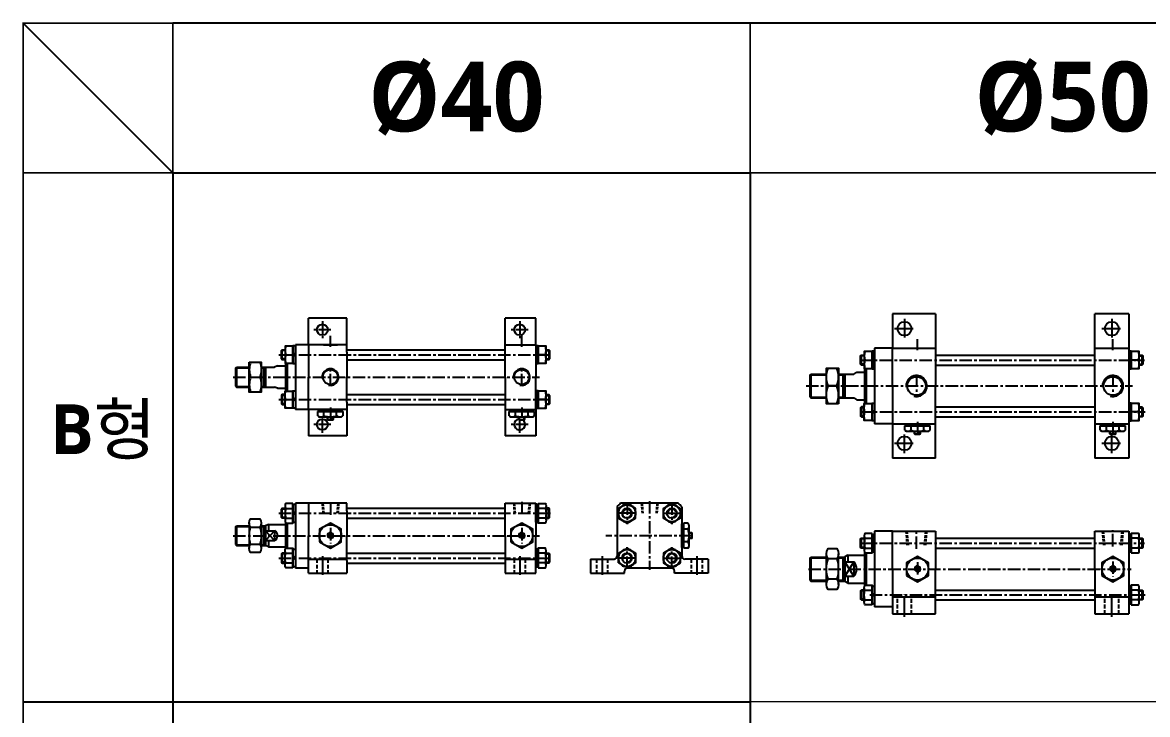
# Model space of a CAD drawing. Extents: x -819 to 7103, y -1 to 3511.
# Drawn here: x -1 to 1128, y 2817 to 3511 of the extents above; entities that cross this region are included whole.
import ezdxf

# ---------------------------------------------------------------- set-up
doc = ezdxf.new("R2010")
doc.units = 0
doc.header["$LTSCALE"] = 10
doc.header["$MEASUREMENT"] = 0
for name, pattern in [('CENTER', [2, 1.25, -0.25, 0.25, -0.25]), ('CENTERX2', [4, 2.5, -0.5, 0.5, -0.5]), ('HIDDEN', [0.375, 0.25, -0.125]), ('HIDDENX2', [0.75, 0.5, -0.25])]:
    doc.linetypes.add(name, pattern=pattern)
doc.layers.get('0').update_dxf_attribs({"linetype": 'CONTINUOUS'})
for name, color, linetype in [('CEN', 1, 'CENTERX2'), ('DIM', 2, 'CONTINUOUS'), ('HID', 2, 'HIDDENX2'), ('ML', 7, 'CONTINUOUS')]:
    doc.layers.add(name, color=color, linetype=linetype)
doc.styles.add('문자', font='romans.shx')

msp = doc.modelspace()

# ---------------------------------------------------------------- linework, layer by layer
at = {"color": 7, "linetype": 'Continuous'}
for p, q in [((295.4, 3116.4), (295.4, 3120.8)), ((295.4, 3120.8), (308.1, 3120.8)), ((296.1, 3122.8), (320.1, 3122.8)), ((296.1, 3120.8), (296.1, 3122.8)), ((298.6, 3115.4), (317.6, 3115.4)), ((301.7, 3116.4), (301.7, 3120.8)), ((305.1, 3112.9), (305.1, 3115.4)), ((308.1, 3120.8), (320.8, 3120.8)), ((311.1, 3112.9), (311.1, 3115.4)), ((314.4, 3116.4), (314.4, 3120.8)), ((320.1, 3120.8), (320.1, 3122.8)), ((320.8, 3116.4), (320.8, 3120.8)), ((487.4, 3116.4), (487.4, 3120.8)), ((487.4, 3120.8), (500.1, 3120.8)), ((488.1, 3122.8), (512.1, 3122.8)), ((488.1, 3120.8), (488.1, 3122.8)), ((490.6, 3115.4), (509.6, 3115.4)), ((493.7, 3116.4), (493.7, 3120.8)), ((497.1, 3112.9), (497.1, 3115.4)), ((500.1, 3120.8), (512.8, 3120.8)), ((503.1, 3112.9), (503.1, 3115.4)), ((506.4, 3116.4), (506.4, 3120.8)), ((512.1, 3120.8), (512.1, 3122.8)), ((512.8, 3116.4), (512.8, 3120.8)), ((884.4, 3102), (884.4, 3106.4)), ((884.4, 3106.4), (897.1, 3106.4)), ((885.1, 3108.4), (909.1, 3108.4)), ((885.1, 3106.4), (885.1, 3108.4)), ((890.8, 3102), (890.8, 3106.4)), ((897.1, 3106.4), (909.8, 3106.4)), ((903.5, 3102), (903.5, 3106.4)), ((909.1, 3106.4), (909.1, 3108.4)), ((909.8, 3102), (909.8, 3106.4)), ((1080.4, 3102), (1080.4, 3106.4)), ((1080.4, 3106.4), (1093.1, 3106.4)), ((1081.1, 3108.4), (1105.1, 3108.4)), ((1081.1, 3106.4), (1081.1, 3108.4)), ((1086.8, 3102), (1086.8, 3106.4)), ((1093.1, 3106.4), (1105.8, 3106.4)), ((1099.5, 3102), (1099.5, 3106.4)), ((1105.1, 3106.4), (1105.1, 3108.4)), ((1105.8, 3102), (1105.8, 3106.4)), ((887.6, 3101), (906.7, 3101)), ((894.1, 3098.5), (894.1, 3101)), ((900.1, 3098.5), (900.1, 3101)), ((1083.6, 3101), (1102.7, 3101)), ((1090.1, 3098.5), (1090.1, 3101)), ((1096.1, 3098.5), (1096.1, 3101)), ((660.7, 2984.3), (660.7, 3008.3)), ((662.7, 3008.3), (660.7, 3008.3)), ((667.2, 3009), (662.7, 3009)), ((662.7, 2996.3), (662.7, 3009)), ((667.2, 3002.7), (662.7, 3002.7)), ((668.1, 2986.8), (668.1, 3005.8)), ((662.7, 2983.6), (662.7, 2996.3)), ((670.6, 2999.3), (668.1, 2999.3)), ((670.6, 2993.3), (668.1, 2993.3)), ((662.7, 2984.3), (660.7, 2984.3)), ((667.2, 2990), (662.7, 2990)), ((667.2, 2983.6), (662.7, 2983.6))]:
    msp.add_line(p, q, dxfattribs=at)
for p, q in [((305.1, 3112.9), (305.6, 3112.4)), ((305.1, 3112.9), (311.1, 3112.9)), ((305.6, 3112.4), (310.6, 3112.4)), ((311.1, 3112.9), (310.6, 3112.4)), ((497.1, 3112.9), (497.6, 3112.4)), ((497.1, 3112.9), (503.1, 3112.9)), ((497.6, 3112.4), (502.6, 3112.4)), ((503.1, 3112.9), (502.6, 3112.4)), ((894.1, 3098.5), (894.6, 3098)), ((894.1, 3098.5), (900.1, 3098.5)), ((894.6, 3098), (899.6, 3098)), ((900.1, 3098.5), (899.6, 3098)), ((1090.1, 3098.5), (1090.6, 3098)), ((1090.1, 3098.5), (1096.1, 3098.5)), ((1090.6, 3098), (1095.6, 3098)), ((1096.1, 3098.5), (1095.6, 3098)), ((670.6, 2993.3), (670.6, 2999.3)), ((670.6, 2999.3), (671.1, 2998.8)), ((670.6, 2993.3), (671.1, 2993.8)), ((671.1, 2993.8), (671.1, 2998.8))]:
    msp.add_line(p, q)
for points in [[(297.1, 2990), (308.1, 2983.6), (319.1, 2990), (319.1, 3002.7), (308.1, 3009), (297.1, 3002.7)], [(489.1, 2990), (500.1, 2983.6), (511.1, 2990), (511.1, 3002.7), (500.1, 3009), (489.1, 3002.7)], [(307.2, 2997.8), (306.4, 2996.3), (307.2, 2994.8), (309, 2994.8), (309.8, 2996.3), (309, 2997.8)], [(499.2, 2997.8), (498.4, 2996.3), (499.2, 2994.8), (501, 2994.8), (501.8, 2996.3), (501, 2997.8)], [(886.1, 2956.5), (897.1, 2950.1), (908.1, 2956.5), (908.1, 2969.2), (897.1, 2975.5), (886.1, 2969.2)], [(1082.1, 2956.5), (1093.1, 2950.1), (1104.1, 2956.5), (1104.1, 2969.2), (1093.1, 2975.5), (1082.1, 2969.2)], [(896.3, 2964.3), (895.4, 2962.8), (896.3, 2961.3), (898, 2961.3), (898.9, 2962.8), (898, 2964.3)], [(1092.3, 2964.3), (1091.4, 2962.8), (1092.3, 2961.3), (1094, 2961.3), (1094.9, 2962.8), (1094, 2964.3)]]:
    msp.add_lwpolyline(points, close=True, dxfattribs=at)
for centre, radius in [((308.1, 2996.3), 11), ((500.1, 2996.3), 11), ((308.1, 2996.3), 2.5), ((500.1, 2996.3), 2.5), ((897.1, 2962.8), 11), ((1093.1, 2962.8), 11), ((897.1, 2962.8), 2.5), ((1093.1, 2962.8), 2.5)]:
    msp.add_circle(centre, radius, dxfattribs=at)
for centre, radius, start, end in [((298.6, 3121), 5.62, 235.6158, 270), ((298.6, 3121), 5.62, 235.6158, 304.3842), ((308.1, 3136.4), 21, 252.412, 270), ((308.1, 3136.4), 21, 270, 287.588), ((317.6, 3121), 5.62, 235.6158, 304.3842), ((490.6, 3121), 5.62, 235.6158, 270), ((490.6, 3121), 5.62, 235.6158, 304.3842), ((500.1, 3136.4), 21, 252.412, 270), ((500.1, 3136.4), 21, 270, 287.588), ((509.6, 3121), 5.62, 235.6158, 304.3842), ((887.6, 3106.6), 5.62, 235.6158, 270), ((887.6, 3106.6), 5.62, 235.6158, 304.3842), ((897.1, 3122), 21, 252.412, 270), ((897.1, 3122), 21, 270, 287.588), ((906.7, 3106.6), 5.62, 235.6158, 304.3842), ((1083.6, 3106.6), 5.62, 235.6158, 270), ((1083.6, 3106.6), 5.62, 235.6158, 304.3842), ((1093.1, 3122), 21, 252.412, 270), ((1093.1, 3122), 21, 270, 287.588), ((1102.7, 3106.6), 5.62, 235.6158, 304.3842), ((662.5, 3005.8), 5.62, 325.6158, 34.3842), ((647.1, 2996.3), 21, 0, 17.588), ((647.1, 2996.3), 21, 342.412, 0), ((662.5, 2986.8), 5.62, 325.6158, 34.3842), ((662.5, 2986.8), 5.62, 325.6158, 0)]:
    msp.add_arc(centre, radius, start, end, dxfattribs=at)
at = {"layer": 'CEN', "linetype": 'CENTER'}
for p, q in [((300.1, 3211.3), (300.1, 3194.3)), ((498.1, 3211.3), (498.1, 3194.3)), ((308.6, 3202.8), (291.6, 3202.8)), ((506.6, 3202.8), (489.6, 3202.8)), ((300.1, 3099.3), (300.1, 3116.3)), ((498.1, 3099.3), (498.1, 3116.3)), ((308.6, 3107.8), (291.6, 3107.8)), ((506.6, 3107.8), (489.6, 3107.8))]:
    msp.add_line(p, q, dxfattribs=at)
at = {"layer": 'CEN', "color": 1, "linetype": 'CENTER', "ltscale": 1.5}
for p, q in [((884.1, 3213.9), (884.1, 3193.9)), ((1092.1, 3213.9), (1092.1, 3193.9)), ((874.1, 3203.9), (894.1, 3203.9)), ((1082.1, 3203.9), (1102.1, 3203.9)), ((884.1, 3078.9), (884.1, 3098.9)), ((1092.1, 3078.9), (1092.1, 3098.9)), ((874.1, 3088.9), (894.1, 3088.9)), ((1082.1, 3088.9), (1102.1, 3088.9)), ((300.1, 2975.8), (300.1, 2955.8)), ((498.1, 2975.8), (498.1, 2955.8)), ((580.7, 2975.8), (580.7, 2955.8)), ((675.7, 2975.8), (675.7, 2955.8)), ((884.1, 2914.8), (884.1, 2937.8)), ((1092.1, 2914.8), (1092.1, 2937.8))]:
    msp.add_line(p, q, dxfattribs=at)
at = {"layer": 'DIM'}
for p, q in [((305.6, 3112.4), (305.6, 3115.4)), ((310.6, 3112.4), (310.6, 3115.4)), ((497.6, 3112.4), (497.6, 3115.4)), ((502.6, 3112.4), (502.6, 3115.4)), ((894.6, 3098), (894.6, 3101)), ((899.6, 3098), (899.6, 3101)), ((1090.6, 3098), (1090.6, 3101)), ((1095.6, 3098), (1095.6, 3101)), ((671.1, 2998.8), (668.1, 2998.8)), ((671.1, 2993.8), (668.1, 2993.8))]:
    msp.add_line(p, q, dxfattribs=at)
for centre in [(308.1, 2996.3), (500.1, 2996.3), (897.1, 2962.8), (1093.1, 2962.8)]:
    msp.add_arc(centre, 3, 270, 180, dxfattribs=at)
at = {"layer": 'HID', "color": 6, "linetype": 'HIDDEN', "ltscale": 1.5}
for p, q in [((294.6, 2972.8), (294.6, 2958.8)), ((305.6, 2972.8), (305.6, 2958.8)), ((492.6, 2972.8), (492.6, 2958.8)), ((503.6, 2972.8), (503.6, 2958.8)), ((575.2, 2972.8), (575.2, 2958.8)), ((586.2, 2972.8), (586.2, 2958.8)), ((670.2, 2972.8), (670.2, 2958.8)), ((670.2, 2972.8), (670.2, 2958.8)), ((681.2, 2972.8), (681.2, 2958.8)), ((877.1, 2917.8), (877.1, 2934.8)), ((891.1, 2917.8), (891.1, 2934.8)), ((1085.1, 2917.8), (1085.1, 2934.8)), ((1099.1, 2917.8), (1099.1, 2934.8))]:
    msp.add_line(p, q, dxfattribs=at)
at = {"layer": 'ML'}
for p, q in [((4354.6, 3510.2), (150, 3510.2)), ((150, 3360.2), (150, 2299.5)), ((150, 3360.2), (729.3, 3360.2)), ((729.3, 3360.2), (729.3, 2299.5)), ((915.1, 3218.9), (872.1, 3218.9)), ((872.1, 3218.9), (872.1, 3184.4)), ((915.1, 3218.9), (915.1, 3146.4)), ((1075.1, 3146.4), (1075.1, 3218.9)), ((1109.1, 3218.9), (1075.1, 3218.9)), ((1109.1, 3218.9), (1109.1, 3184.4)), ((324.6, 3214.3), (286.1, 3214.3)), ((286.1, 3187.8), (286.1, 3214.3)), ((324.6, 3187.8), (324.6, 3214.3)), ((514.1, 3214.3), (483.6, 3214.3)), ((483.6, 3187.8), (483.6, 3214.3)), ((514.1, 3187.8), (514.1, 3214.3)), ((259.9, 3172.8), (259.9, 3182.8)), ((273.1, 3187.8), (273.1, 3122.8)), ((286.1, 3187.8), (273.1, 3187.8)), ((324.6, 3187.8), (286.1, 3187.8)), ((286.1, 3187.8), (286.1, 3155.3)), ((301.1, 3187.8), (315.1, 3187.8)), ((324.6, 3180.3), (324.6, 3187.8)), ((483.6, 3155.3), (483.6, 3187.8)), ((483.6, 3187.8), (514.1, 3187.8)), ((514.1, 3187.8), (514.1, 3155.3)), ((527.3, 3182.8), (527.3, 3172.8)), ((854.1, 3184.4), (854.1, 3108.4)), ((872.1, 3184.4), (854.1, 3184.4)), ((872.1, 3146.4), (872.1, 3184.4)), ((872.1, 3184.4), (915.1, 3184.4)), ((915.1, 3184.4), (915.1, 3146.4)), ((1075.1, 3146.4), (1075.1, 3184.4)), ((1075.1, 3184.4), (1109.1, 3184.4)), ((1109.1, 3184.4), (1109.1, 3108.4)), ((263.4, 3177.8), (270.6, 3177.8)), ((270.6, 3179.7), (273.1, 3177.2)), ((270.6, 3178.3), (273.1, 3175.8)), ((324.6, 3180.3), (324.6, 3155.3)), ((516.6, 3177.2), (514.1, 3179.7)), ((516.6, 3175.8), (514.1, 3178.3)), ((523.8, 3177.8), (516.6, 3177.8)), ((841, 3167.4), (841, 3177.4)), ((844.4, 3172.4), (851.6, 3172.4)), ((851.6, 3174.3), (854.1, 3171.8)), ((851.6, 3172.9), (854.1, 3170.4)), ((1111.6, 3171.8), (1109.1, 3174.3)), ((1111.6, 3170.4), (1109.1, 3172.9)), ((1118.9, 3172.4), (1111.6, 3172.4)), ((1122.3, 3177.4), (1122.3, 3167.4)), ((214.1, 3165.3), (214.1, 3145.3)), ((241.1, 3165.3), (241.1, 3145.3)), ((243.1, 3165.3), (243.1, 3145.3)), ((255.1, 3166.5), (252.1, 3165.3)), ((263.1, 3169.3), (263.1, 3141.3)), ((264.6, 3169.3), (264.6, 3141.3)), ((833.1, 3158.4), (836.1, 3160.4)), ((844.1, 3163.9), (844.1, 3128.9)), ((845.6, 3163.9), (845.6, 3128.9)), ((226.7, 3155.3), (237.4, 3155.3)), ((286.1, 3122.8), (286.1, 3155.3)), ((324.6, 3130.3), (324.6, 3155.3)), ((483.6, 3155.3), (483.6, 3122.8)), ((514.1, 3122.8), (514.1, 3155.3)), ((789.1, 3157.4), (790.1, 3158.4)), ((789.1, 3157.4), (789.1, 3135.4)), ((790.1, 3158.4), (790.1, 3134.4)), ((822.1, 3158.4), (822.1, 3134.4)), ((824.1, 3158.4), (824.1, 3134.4)), ((824.1, 3158.4), (833.1, 3158.4)), ((255.1, 3144.1), (252.1, 3145.3)), ((259.9, 3137.8), (259.9, 3127.8)), ((527.3, 3137.8), (527.3, 3127.8)), ((816.2, 3146.4), (807.4, 3146.4)), ((872.1, 3146.4), (872.1, 3108.4)), ((915.1, 3108.4), (915.1, 3146.4)), ((915.1, 3073.9), (915.1, 3146.4)), ((1075.1, 3146.4), (1075.1, 3108.4)), ((1075.1, 3146.4), (1075.1, 3073.9)), ((263.4, 3132.8), (270.6, 3132.8)), ((270.6, 3132.2), (273.1, 3134.7)), ((270.6, 3130.8), (273.1, 3133.3)), ((324.6, 3130.3), (324.6, 3122.8)), ((516.6, 3132.2), (514.1, 3134.7)), ((516.6, 3130.8), (514.1, 3133.3)), ((523.8, 3132.8), (516.6, 3132.8)), ((789.1, 3135.4), (790.1, 3134.4)), ((833.1, 3134.4), (836.1, 3132.4)), ((286.1, 3122.8), (273.1, 3122.8)), ((324.6, 3122.8), (286.1, 3122.8)), ((286.1, 3122.8), (286.1, 3096.3)), ((324.6, 3122.8), (324.6, 3096.3)), ((483.6, 3122.8), (514.1, 3122.8)), ((483.6, 3122.8), (483.6, 3096.3)), ((514.1, 3122.8), (514.1, 3096.3)), ((841, 3125.4), (841, 3115.4)), ((844.4, 3120.4), (851.6, 3120.4)), ((851.6, 3119.8), (854.1, 3122.3)), ((851.6, 3118.4), (854.1, 3120.9)), ((1111.6, 3119.8), (1109.1, 3122.3)), ((1111.6, 3118.4), (1109.1, 3120.9)), ((1118.9, 3120.4), (1111.6, 3120.4)), ((1122.3, 3125.4), (1122.3, 3115.4)), ((872.1, 3108.4), (854.1, 3108.4)), ((872.1, 3108.4), (915.1, 3108.4)), ((872.1, 3108.4), (872.1, 3073.9)), ((1075.1, 3108.4), (1109.1, 3108.4)), ((1109.1, 3108.4), (1109.1, 3073.9)), ((324.6, 3096.3), (286.1, 3096.3)), ((514.1, 3096.3), (483.6, 3096.3)), ((915.1, 3073.9), (872.1, 3073.9)), ((1109.1, 3073.9), (1075.1, 3073.9)), ((262.6, 3026.2), (262.6, 3011.4)), ((286.1, 3028.8), (273.1, 3028.8)), ((273.1, 3028.8), (273.1, 2963.8)), ((286.1, 3028.8), (286.1, 2996.3)), ((324.6, 3028.8), (286.1, 3028.8)), ((324.6, 3021.3), (324.6, 3028.8)), ((483.6, 3028.8), (514.1, 3028.8)), ((483.6, 2996.3), (483.6, 3028.8)), ((514.1, 3028.8), (514.1, 2996.3)), ((524.6, 3026.2), (524.6, 3011.4)), ((595.7, 3025.2), (595.7, 2975.8)), ((657.1, 3028.8), (599.3, 3028.8)), ((660.7, 3025.2), (660.7, 2975.8)), ((259.9, 3013.8), (259.9, 3023.8)), ((263.4, 3023.7), (270.6, 3023.7)), ((263.4, 3013.9), (270.6, 3013.9)), ((270.6, 3020.8), (273.1, 3018.3)), ((270.6, 3019.3), (273.1, 3016.8)), ((324.6, 3021.3), (324.6, 2996.3)), ((516.6, 3020.8), (514.1, 3018.3)), ((516.6, 3019.3), (514.1, 3016.8)), ((523.8, 3023.7), (516.6, 3023.7)), ((523.8, 3013.9), (516.6, 3013.9)), ((527.3, 3013.8), (527.3, 3023.8)), ((214.1, 3006.3), (214.1, 2986.3)), ((226.8, 3009.1), (226.8, 2983.6)), ((228.1, 3004.8), (237.5, 3004.8)), ((238.8, 3009.1), (238.8, 2983.6)), ((241.1, 3006.3), (241.1, 2986.3)), ((246.1, 3007.5), (243.1, 3006.3)), ((243.1, 3006.3), (243.1, 2986.3)), ((246.1, 3007.5), (246.1, 3001.3)), ((263.1, 3009.4), (263.1, 2983.2)), ((264.6, 3009), (264.6, 2983.6)), ((243.1, 3001.3), (252.4, 3001.3)), ((243.1, 2991.3), (252.1, 2991.3)), ((246.1, 2991.3), (246.1, 2985.1)), ((252.1, 3001.3), (252.1, 2991.3)), ((286.1, 2958.8), (286.1, 2996.3)), ((324.6, 2971.3), (324.6, 2996.3)), ((483.6, 2996.3), (483.6, 2958.8)), ((514.1, 2958.8), (514.1, 2996.3)), ((841, 2983.8), (841, 2993.8)), ((843.6, 2996.2), (843.6, 2981.4)), ((844.4, 2993.7), (851.6, 2993.7)), ((872.1, 3000.8), (854.1, 3000.8)), ((854.1, 3000.8), (854.1, 2924.8)), ((872.1, 3000.8), (915.1, 3000.8)), ((872.1, 2962.8), (872.1, 3000.8)), ((915.1, 3000.8), (915.1, 2962.8)), ((1075.1, 2962.8), (1075.1, 3000.8)), ((1075.1, 3000.8), (1109.1, 3000.8)), ((1109.1, 3000.8), (1109.1, 2917.8)), ((1118.9, 2993.7), (1111.6, 2993.7)), ((1119.6, 2981.4), (1119.6, 2996.2)), ((1122.3, 2993.8), (1122.3, 2983.8)), ((228.1, 2987.8), (237.5, 2987.8)), ((246.1, 2985.1), (243.1, 2986.3)), ((262.6, 2966.4), (262.6, 2981.2)), ((524.6, 2966.4), (524.6, 2981.2)), ((844.4, 2983.9), (851.6, 2983.9)), ((851.6, 2990.8), (854.1, 2988.3)), ((851.6, 2989.4), (854.1, 2986.9)), ((1111.6, 2988.3), (1109.1, 2990.8)), ((1111.6, 2986.9), (1109.1, 2989.4)), ((1118.9, 2983.9), (1111.6, 2983.9)), ((259.9, 2978.8), (259.9, 2968.8)), ((263.4, 2978.7), (270.6, 2978.7)), ((263.4, 2968.9), (270.6, 2968.9)), ((270.6, 2973.3), (273.1, 2975.8)), ((270.6, 2971.8), (273.1, 2974.3)), ((286.1, 2972.8), (324.6, 2972.8)), ((324.6, 2971.3), (324.6, 2963.8)), ((324.6, 2971.3), (324.6, 2958.8)), ((483.6, 2972.8), (514.1, 2972.8)), ((516.6, 2973.3), (514.1, 2975.8)), ((516.6, 2971.8), (514.1, 2974.3)), ((523.8, 2978.7), (516.6, 2978.7)), ((523.8, 2968.9), (516.6, 2968.9)), ((527.3, 2978.8), (527.3, 2968.8)), ((569.2, 2972.8), (592.7, 2972.8)), ((569.2, 2972.8), (569.2, 2958.8)), ((687.2, 2972.8), (663.7, 2972.8)), ((687.2, 2972.8), (687.2, 2958.8)), ((789.1, 2973.8), (790.1, 2974.8)), ((789.1, 2973.8), (789.1, 2951.8)), ((790.1, 2974.8), (790.1, 2950.8)), ((805.8, 2947.4), (805.8, 2978.2)), ((816.2, 2973.1), (807.4, 2973.1)), ((817.8, 2947.4), (817.8, 2978.2)), ((822.1, 2974.8), (822.1, 2950.8)), ((827.1, 2976.8), (824.1, 2975.1)), ((824.1, 2975.1), (824.1, 2950.5)), ((824.1, 2970), (833.1, 2970)), ((827.1, 2976.8), (827.1, 2970)), ((833.1, 2970), (833.1, 2955.6)), ((844.1, 2979.4), (844.1, 2946.2)), ((845.6, 2979), (845.6, 2946.6)), ((286.1, 2963.8), (273.1, 2963.8)), ((286.1, 2958.8), (324.6, 2958.8)), ((483.6, 2958.8), (514.1, 2958.8)), ((569.2, 2958.8), (603.2, 2958.8)), ((603.2, 2958.8), (603.2, 2960.8)), ((650.2, 2963.8), (606.2, 2963.8)), ((653.2, 2958.8), (653.2, 2960.8)), ((687.2, 2958.8), (653.2, 2958.8)), ((872.1, 2962.8), (872.1, 2917.8)), ((915.1, 2917.8), (915.1, 2962.8)), ((1075.1, 2962.8), (1075.1, 2917.8)), ((789.1, 2951.8), (790.1, 2950.8)), ((816.2, 2952.6), (807.4, 2952.6)), ((824.1, 2955.6), (833.1, 2955.6)), ((827.1, 2948.8), (824.1, 2950.5)), ((827.1, 2955.6), (827.1, 2948.8)), ((841, 2941.8), (841, 2931.8)), ((843.6, 2929.4), (843.6, 2944.2)), ((844.4, 2941.7), (851.6, 2941.7)), ((851.6, 2936.3), (854.1, 2938.8)), ((851.6, 2934.9), (854.1, 2937.4)), ((872.1, 2934.8), (915.1, 2934.8)), ((1075.1, 2934.8), (1109.1, 2934.8)), ((1111.6, 2936.3), (1109.1, 2938.8)), ((1111.6, 2934.9), (1109.1, 2937.4)), ((1118.9, 2941.7), (1111.6, 2941.7)), ((1119.6, 2929.4), (1119.6, 2944.2)), ((1122.3, 2941.8), (1122.3, 2931.8)), ((844.4, 2931.9), (851.6, 2931.9)), ((872.1, 2924.8), (854.1, 2924.8)), ((1118.9, 2931.9), (1111.6, 2931.9)), ((872.1, 2917.8), (915.1, 2917.8)), ((1075.1, 2917.8), (1109.1, 2917.8)), ((0, 2829.8), (729.3, 2829.8))]:
    msp.add_line(p, q, dxfattribs=at)
at = {"layer": 'ML', "color": 1, "linetype": 'CENTER'}
for p, q in [((308.1, 3185.8), (308.1, 3196.6)), ((500.1, 3185.8), (500.1, 3197.2)), ((897.1, 3182.4), (897.1, 3193.2)), ((1093.1, 3182.4), (1093.1, 3193.2)), ((256.4, 3177.8), (530.5, 3177.8)), ((839.1, 3172.4), (1124.8, 3172.4)), ((308.1, 3146.1), (308.1, 3164.5)), ((500.1, 3146.1), (500.1, 3164.5)), ((210.6, 3155.3), (518, 3155.3)), ((896.1, 3157.9), (896.1, 3134.9)), ((1093.1, 3157.9), (1093.1, 3134.9)), ((785.3, 3146.4), (1112.8, 3146.4)), ((256.4, 3132.8), (530.5, 3132.8)), ((308.1, 3125), (308.1, 3111.8)), ((500.1, 3125), (500.1, 3114.6)), ((839.2, 3120.4), (1125.5, 3120.4)), ((897.1, 3110.6), (897.1, 3097.4)), ((1093.1, 3110.6), (1093.1, 3097.4)), ((308.1, 3029.7), (308.1, 3017.1)), ((500.1, 3030.2), (500.1, 3016.7)), ((605.7, 3029.7), (605.7, 3007.9)), ((628.2, 3030.9), (628.2, 2962.1)), ((650.7, 3029.7), (650.7, 3007.9)), ((256.4, 3018.8), (530.5, 3018.8)), ((615.2, 3018.8), (596.3, 3018.8)), ((641.3, 3018.8), (660.2, 3018.8)), ((308.1, 3004), (308.1, 2988.6)), ((500.1, 3004), (500.1, 2988.6)), ((210.6, 2996.3), (518, 2996.3)), ((670.6, 2996.3), (584.6, 2996.3)), ((896.1, 2983), (896.1, 3001.7)), ((1093.1, 2985.5), (1093.1, 3001.7)), ((605.7, 2962.9), (605.7, 2984.7)), ((650.7, 2962.9), (650.7, 2984.7)), ((839.1, 2988.8), (1124.8, 2988.8)), ((256.4, 2973.8), (530.5, 2973.8)), ((615.2, 2973.8), (596.3, 2973.8)), ((641.3, 2973.8), (660.2, 2973.8)), ((897.1, 2969.8), (897.1, 2955.8)), ((1093.1, 2970.5), (1093.1, 2955.1)), ((787.8, 2962.8), (1111.6, 2962.8)), ((849.3, 2936.8), (1125.5, 2936.8))]:
    msp.add_line(p, q, dxfattribs=at)
at = {"layer": 'ML', "color": 7, "linetype": 'Continuous'}
for p, q in [((324.6, 3182.8), (483.6, 3182.8)), ((324.6, 3172.8), (483.6, 3172.8)), ((915.1, 3177.4), (1075.1, 3177.4)), ((213.1, 3164.3), (214.1, 3165.3)), ((213.1, 3164.3), (213.1, 3146.3)), ((214.1, 3165.3), (226.7, 3165.3)), ((238.7, 3165.3), (243.1, 3165.3)), ((243.1, 3165.3), (252.1, 3165.3)), ((255.1, 3166.5), (263.1, 3166.5)), ((836.1, 3160.4), (844.1, 3160.4)), ((915.1, 3167.4), (1075.1, 3167.4)), ((790.1, 3158.4), (805.8, 3158.4)), ((817.8, 3158.4), (824.1, 3158.4)), ((213.1, 3146.3), (214.1, 3145.3)), ((214.1, 3145.3), (226.7, 3145.3)), ((238.7, 3145.3), (243.1, 3145.3)), ((243.1, 3145.3), (252.1, 3145.3)), ((255.1, 3144.1), (263.1, 3144.1)), ((324.6, 3137.8), (483.6, 3137.8)), ((324.6, 3127.8), (483.6, 3127.8)), ((790.1, 3134.4), (805.8, 3134.4)), ((817.8, 3134.4), (824.1, 3134.4)), ((824.1, 3134.4), (833.1, 3134.4)), ((836.1, 3132.4), (844.1, 3132.4)), ((915.1, 3125.4), (1075.1, 3125.4)), ((915.1, 3115.4), (1075.1, 3115.4)), ((324.6, 3023.8), (483.6, 3023.8)), ((324.6, 3013.8), (483.6, 3013.8)), ((213.1, 3005.3), (214.1, 3006.3)), ((213.1, 3005.3), (213.1, 2987.3)), ((214.1, 3006.3), (226.8, 3006.3)), ((238.8, 3006.3), (243.1, 3006.3)), ((246.1, 3007.5), (263.1, 3007.5)), ((915.1, 2993.8), (1075.1, 2993.8)), ((213.1, 2987.3), (214.1, 2986.3)), ((214.1, 2986.3), (226.8, 2986.3)), ((238.8, 2986.3), (243.1, 2986.3)), ((246.1, 2985.1), (263.1, 2985.1)), ((915.1, 2983.8), (1075.1, 2983.8)), ((324.6, 2978.8), (483.6, 2978.8)), ((324.6, 2968.8), (483.6, 2968.8)), ((790.1, 2974.8), (805.8, 2974.8)), ((817.8, 2974.8), (824.1, 2974.8)), ((827.1, 2976.8), (844.1, 2976.8)), ((790.1, 2950.8), (805.8, 2950.8)), ((817.8, 2950.8), (824.1, 2950.8)), ((827.1, 2948.8), (844.1, 2948.8)), ((915.1, 2941.8), (1075.1, 2941.8)), ((915.1, 2931.8), (1075.1, 2931.8))]:
    msp.add_line(p, q, dxfattribs=at)
at = {"layer": 'ML', "color": 2}
for p, q in [((262.6, 3182), (259.1, 3182)), ((262.6, 3173.6), (259.1, 3173.6)), ((524.6, 3182), (528.1, 3182)), ((524.6, 3173.6), (528.1, 3173.6)), ((843.6, 3176.6), (840.1, 3176.6)), ((1119.6, 3176.6), (1123.1, 3176.6)), ((241.1, 3164.5), (242.4, 3165.3)), ((843.6, 3168.2), (840.1, 3168.2)), ((1119.6, 3168.2), (1123.1, 3168.2)), ((822.1, 3157.6), (823.4, 3158.4)), ((241.1, 3146), (242.4, 3145.3)), ((262.6, 3137), (259.1, 3137)), ((262.6, 3128.6), (259.1, 3128.6)), ((524.6, 3137), (528.1, 3137)), ((524.6, 3128.6), (528.1, 3128.6)), ((822.1, 3135.1), (823.4, 3134.4)), ((843.6, 3124.6), (840.1, 3124.6)), ((843.6, 3116.2), (840.1, 3116.2)), ((1119.6, 3124.6), (1123.1, 3124.6)), ((1119.6, 3116.2), (1123.1, 3116.2)), ((262.6, 3023), (259.1, 3023)), ((262.6, 3014.6), (259.1, 3014.6)), ((524.6, 3023), (528.1, 3023)), ((524.6, 3014.6), (528.1, 3014.6)), ((241.1, 3005.6), (242.4, 3006.3)), ((252.1, 3001.3), (243.1, 2991.3)), ((252.1, 2991.3), (243.1, 3001.3)), ((843.6, 2993), (840.1, 2993)), ((1119.6, 2993), (1123.1, 2993)), ((241.1, 2987.1), (242.4, 2986.3)), ((843.6, 2984.6), (840.1, 2984.6)), ((1119.6, 2984.6), (1123.1, 2984.6)), ((262.6, 2978), (259.1, 2978)), ((262.6, 2969.6), (259.1, 2969.6)), ((524.6, 2978), (528.1, 2978)), ((524.6, 2969.6), (528.1, 2969.6)), ((822.1, 2974.1), (823.4, 2974.8)), ((833.1, 2970), (824.1, 2955.6)), ((833.1, 2955.6), (824.1, 2970)), ((822.1, 2951.6), (823.4, 2950.8)), ((843.6, 2941), (840.1, 2941)), ((1119.6, 2941), (1123.1, 2941)), ((843.6, 2932.6), (840.1, 2932.6)), ((1119.6, 2932.6), (1123.1, 2932.6))]:
    msp.add_line(p, q, dxfattribs=at)
at = {"layer": 'ML', "color": 2, "linetype": 'Continuous'}
for p, q in [((213.3, 3164.5), (226.7, 3164.5)), ((238.7, 3164.5), (241.1, 3164.5)), ((789.4, 3157.6), (805.8, 3157.6)), ((817.8, 3157.6), (822.1, 3157.6)), ((213.3, 3146), (226.7, 3146)), ((238.7, 3146), (241.1, 3146)), ((789.4, 3135.1), (805.8, 3135.1)), ((817.8, 3135.1), (822.1, 3135.1)), ((213.3, 3005.6), (226.8, 3005.6)), ((238.8, 3005.6), (241.1, 3005.6)), ((213.3, 2987.1), (226.8, 2987.1)), ((238.8, 2987.1), (241.1, 2987.1)), ((789.4, 2974.1), (805.8, 2974.1)), ((817.8, 2974.1), (822.1, 2974.1)), ((789.4, 2951.6), (805.8, 2951.6)), ((817.8, 2951.6), (822.1, 2951.6))]:
    msp.add_line(p, q, dxfattribs=at)
at = {"layer": 'ML', "color": 6, "linetype": 'HIDDEN'}
for p, q in [((299.8, 3028.8), (300.6, 3018.8)), ((300.6, 3028.8), (301.5, 3018.8)), ((315.6, 3028.8), (314.7, 3018.8)), ((316.4, 3028.8), (315.6, 3018.8)), ((491.8, 3028.8), (492.6, 3018.8)), ((492.6, 3028.8), (493.5, 3018.8)), ((507.6, 3028.8), (506.7, 3018.8)), ((508.4, 3028.8), (507.6, 3018.8)), ((619.9, 3028.8), (620.8, 3018.8)), ((620.8, 3028.8), (621.6, 3018.8)), ((635.7, 3028.8), (634.8, 3018.8)), ((636.6, 3028.8), (635.7, 3018.8)), ((886.9, 2986.8), (885.7, 3000.8)), ((888.1, 2986.8), (886.8, 3000.8)), ((904.2, 2986.8), (905.5, 3000.8)), ((905.4, 2986.8), (906.6, 3000.8)), ((1083.9, 2986.8), (1082.7, 3000.8)), ((1085.1, 2986.8), (1083.8, 3000.8)), ((1101.2, 2986.8), (1102.5, 3000.8)), ((1102.4, 2986.8), (1103.6, 3000.8))]:
    msp.add_line(p, q, dxfattribs=at)
at = {"layer": 'ML', "const_width": 1.5}
for points in [[(150, 3510.2), (0, 3510.2), (0, 2299.5)], [(0, 3510.2), (150, 3360.2)], [(150, 3360.2), (150, 3510.2)], [(150, 3510.2), (4354.6, 3510.2)], [(729.3, 3360.2), (729.3, 3510.2)], [(150, 3360.2), (0, 3360.2)], [(150, 3360.2), (729.3, 3360.2)], [(729.3, 3360.2), (729.3, 2829.8), (150, 2829.8), (150, 2299.5), (729.3, 2299.5), (729.3, 2829.8)], [(150, 3360.2), (150, 2829.8)], [(729.3, 3360.2), (729.3, 2829.8)], [(729.3, 3360.2), (1366.4, 3360.2), (1366.4, 2299.5)], [(729.3, 2829.8), (1366.4, 2829.8)]]:
    msp.add_lwpolyline(points, dxfattribs=at)
at = {"layer": 'ML'}
for points in [[(262.6, 3172.8), (259.9, 3172.8), (259.1, 3173.6), (259.1, 3182), (259.9, 3182.8), (262.6, 3182.8)], [(273.1, 3169), (273.1, 3186.6), (270.6, 3186.6), (270.6, 3169), (273.1, 3169)], [(514.1, 3186.6), (514.1, 3169), (516.6, 3169), (516.6, 3186.6), (514.1, 3186.6)], [(524.6, 3182.8), (527.3, 3182.8), (528.1, 3182), (528.1, 3173.6), (527.3, 3172.8), (524.6, 3172.8)], [(843.6, 3167.4), (841, 3167.4), (840.1, 3168.2), (840.1, 3176.6), (841, 3177.4), (843.6, 3177.4)], [(854.1, 3163.6), (854.1, 3181.2), (851.6, 3181.2), (851.6, 3163.6), (854.1, 3163.6)], [(1109.1, 3181.2), (1109.1, 3163.6), (1111.6, 3163.6), (1111.6, 3181.2), (1109.1, 3181.2)], [(1119.6, 3177.4), (1122.3, 3177.4), (1123.1, 3176.6), (1123.1, 3168.2), (1122.3, 3167.4), (1119.6, 3167.4)], [(262.6, 3137.8), (259.9, 3137.8), (259.1, 3137), (259.1, 3128.6), (259.9, 3127.8), (262.6, 3127.8)], [(273.1, 3141.6), (273.1, 3124), (270.6, 3124), (270.6, 3141.6), (273.1, 3141.6)], [(514.1, 3141.6), (514.1, 3124), (516.6, 3124), (516.6, 3141.6), (514.1, 3141.6)], [(524.6, 3137.8), (527.3, 3137.8), (528.1, 3137), (528.1, 3128.6), (527.3, 3127.8), (524.6, 3127.8)], [(854.1, 3129.2), (854.1, 3111.6), (851.6, 3111.6), (851.6, 3129.2), (854.1, 3129.2)], [(1109.1, 3129.2), (1109.1, 3111.6), (1111.6, 3111.6), (1111.6, 3129.2), (1109.1, 3129.2)], [(843.6, 3125.4), (841, 3125.4), (840.1, 3124.6), (840.1, 3116.2), (841, 3115.4), (843.6, 3115.4)], [(1119.6, 3125.4), (1122.3, 3125.4), (1123.1, 3124.6), (1123.1, 3116.2), (1122.3, 3115.4), (1119.6, 3115.4)], [(273.1, 3010), (273.1, 3027.6), (270.6, 3027.6), (270.6, 3010), (273.1, 3010)], [(514.1, 3010), (514.1, 3027.6), (516.6, 3027.6), (516.6, 3010), (514.1, 3010)], [(597.2, 3023.7), (597.2, 3013.9), (605.7, 3009), (614.2, 3013.9), (614.2, 3023.7), (605.7, 3028.6), (597.2, 3023.7)], [(659.2, 3023.7), (659.2, 3013.9), (650.7, 3009), (642.2, 3013.9), (642.2, 3023.7), (650.7, 3028.6), (659.2, 3023.7)], [(262.6, 3013.8), (259.9, 3013.8), (259.1, 3014.6), (259.1, 3023), (259.9, 3023.8), (262.6, 3023.8)], [(524.6, 3013.8), (527.3, 3013.8), (528.1, 3014.6), (528.1, 3023), (527.3, 3023.8), (524.6, 3023.8)], [(843.6, 2983.8), (841, 2983.8), (840.1, 2984.6), (840.1, 2993), (841, 2993.8), (843.6, 2993.8)], [(854.1, 2980), (854.1, 2997.6), (851.6, 2997.6), (851.6, 2980), (854.1, 2980)], [(1109.1, 2997.6), (1109.1, 2980), (1111.6, 2980), (1111.6, 2997.6), (1109.1, 2997.6)], [(1119.6, 2993.8), (1122.3, 2993.8), (1123.1, 2993), (1123.1, 2984.6), (1122.3, 2983.8), (1119.6, 2983.8)], [(273.1, 2982.6), (273.1, 2965), (270.6, 2965), (270.6, 2982.6), (273.1, 2982.6)], [(514.1, 2982.6), (514.1, 2965), (516.6, 2965), (516.6, 2982.6), (514.1, 2982.6)], [(597.2, 2968.9), (597.2, 2978.7), (605.7, 2983.6), (614.2, 2978.7), (614.2, 2968.9), (605.7, 2964), (597.2, 2968.9)], [(659.2, 2968.9), (659.2, 2978.7), (650.7, 2983.6), (642.2, 2978.7), (642.2, 2968.9), (650.7, 2964), (659.2, 2968.9)], [(262.6, 2978.8), (259.9, 2978.8), (259.1, 2978), (259.1, 2969.6), (259.9, 2968.8), (262.6, 2968.8)], [(524.6, 2978.8), (527.3, 2978.8), (528.1, 2978), (528.1, 2969.6), (527.3, 2968.8), (524.6, 2968.8)], [(843.6, 2941.8), (841, 2941.8), (840.1, 2941), (840.1, 2932.6), (841, 2931.8), (843.6, 2931.8)], [(854.1, 2945.6), (854.1, 2928), (851.6, 2928), (851.6, 2945.6), (854.1, 2945.6)], [(1109.1, 2945.6), (1109.1, 2928), (1111.6, 2928), (1111.6, 2945.6), (1109.1, 2945.6)], [(1119.6, 2941.8), (1122.3, 2941.8), (1123.1, 2941), (1123.1, 2932.6), (1122.3, 2931.8), (1119.6, 2931.8)]]:
    msp.add_lwpolyline(points, dxfattribs=at)
for points in [[(270.6, 3186.3), (262.6, 3186.3), (262.6, 3169.3), (270.6, 3169.3)], [(516.6, 3169.3), (524.6, 3169.3), (524.6, 3186.3), (516.6, 3186.3)], [(851.6, 3180.9), (843.6, 3180.9), (843.6, 3163.9), (851.6, 3163.9)], [(1111.6, 3163.9), (1119.6, 3163.9), (1119.6, 3180.9), (1111.6, 3180.9)], [(226.7, 3170.3), (238.7, 3170.3), (238.7, 3140.3), (226.7, 3140.3)], [(817.8, 3128.4), (805.8, 3128.4), (805.8, 3164.4), (817.8, 3164.4)], [(270.6, 3124.3), (262.6, 3124.3), (262.6, 3141.3), (270.6, 3141.3)], [(516.6, 3124.3), (524.6, 3124.3), (524.6, 3141.3), (516.6, 3141.3)], [(851.6, 3111.9), (843.6, 3111.9), (843.6, 3128.9), (851.6, 3128.9)], [(1111.6, 3111.9), (1119.6, 3111.9), (1119.6, 3128.9), (1111.6, 3128.9)]]:
    msp.add_lwpolyline(points, close=True, dxfattribs=at)
for points in [[(263.4, 3186.3, 0.178633), (263.4, 3177.8, 0.178633), (263.4, 3169.3)], [(523.8, 3169.3, 0.178633), (523.8, 3177.8, 0.178633), (523.8, 3186.3)], [(844.4, 3180.9, 0.178633), (844.4, 3172.4, 0.178633), (844.4, 3163.9)], [(1118.9, 3163.9, 0.178633), (1118.9, 3172.4, 0.178633), (1118.9, 3180.9)], [(228.1, 3170.3, 0.178633), (228.1, 3155.3, 0.178633), (228.1, 3140.3)], [(237.4, 3170.3, -0.178633), (237.4, 3155.3, -0.178633), (237.4, 3140.3)], [(807.4, 3128.4, -0.178633), (807.4, 3146.4, -0.178633), (807.4, 3164.4)], [(816.2, 3128.4, 0.178633), (816.2, 3146.4, 0.178633), (816.2, 3164.4)], [(263.4, 3124.3, -0.178633), (263.4, 3132.8, -0.178633), (263.4, 3141.3)], [(523.8, 3124.3, 0.178633), (523.8, 3132.8, 0.178633), (523.8, 3141.3)], [(844.4, 3111.9, -0.178633), (844.4, 3120.4, -0.178633), (844.4, 3128.9)], [(1118.9, 3111.9, 0.178633), (1118.9, 3120.4, 0.178633), (1118.9, 3128.9)], [(270.6, 3028.6), (263.4, 3028.6, 0.309401), (263.4, 3023.7, 0.154701), (263.4, 3013.9, 0.309401), (263.4, 3009), (270.6, 3009), (270.6, 3028.6)], [(516.6, 3028.6), (523.8, 3028.6, -0.309401), (523.8, 3023.7, -0.154701), (523.8, 3013.9, -0.309401), (523.8, 3009), (516.6, 3009), (516.6, 3028.6)], [(228.1, 3004.8, -0.309401), (228.1, 3013.3), (237.5, 3013.3, -0.309401), (237.5, 3004.8, -0.154701), (237.5, 2987.8, -0.309401), (237.5, 2979.3), (228.1, 2979.3, -0.309401), (228.1, 2987.8, -0.154701), (228.1, 3004.8)], [(851.6, 2998.6), (844.4, 2998.6, 0.309401), (844.4, 2993.7, 0.154701), (844.4, 2983.9, 0.309401), (844.4, 2979), (851.6, 2979), (851.6, 2998.6)], [(1111.6, 2979), (1118.9, 2979, 0.309401), (1118.9, 2983.9, 0.154701), (1118.9, 2993.7, 0.309401), (1118.9, 2998.6), (1111.6, 2998.6), (1111.6, 2979)], [(270.6, 2964), (263.4, 2964, -0.309401), (263.4, 2968.9, -0.154701), (263.4, 2978.7, -0.309401), (263.4, 2983.6), (270.6, 2983.6), (270.6, 2964)], [(516.6, 2964), (523.8, 2964, 0.309401), (523.8, 2968.9, 0.154701), (523.8, 2978.7, 0.309401), (523.8, 2983.6), (516.6, 2983.6), (516.6, 2964)], [(816.2, 2952.6, -0.309401), (816.2, 2942.3), (807.4, 2942.3, -0.309401), (807.4, 2952.6, -0.154701), (807.4, 2973.1, -0.309401), (807.4, 2983.3), (816.2, 2983.3, -0.309401), (816.2, 2973.1, -0.154701), (816.2, 2952.6, 0.178633)], [(851.6, 2927), (844.4, 2927, -0.309401), (844.4, 2931.9, -0.154701), (844.4, 2941.7, -0.309401), (844.4, 2946.6), (851.6, 2946.6), (851.6, 2927)], [(1111.6, 2927), (1118.9, 2927, 0.309401), (1118.9, 2931.9, 0.154701), (1118.9, 2941.7, 0.309401), (1118.9, 2946.6), (1111.6, 2946.6), (1111.6, 2927)]]:
    msp.add_lwpolyline(points, format="xyb", dxfattribs=at)
for centre, radius in [((300.1, 3202.8), 5.5), ((498.1, 3202.8), 5.5), ((884.1, 3203.9), 7), ((1092.1, 3203.9), 7), ((308.1, 3155.3), 7.48), ((500.1, 3155.3), 7.48), ((896.1, 3146.4), 9.32), ((1093.1, 3146.4), 9.32), ((300.1, 3107.8), 5.5), ((884.1, 3088.9), 7), ((1092.1, 3088.9), 7), ((605.7, 3018.8), 8.5), ((650.7, 3018.8), 8.5), ((605.7, 3018.8), 5), ((650.7, 3018.8), 5), ((605.7, 2973.8), 8.5), ((650.7, 2973.8), 8.5), ((605.7, 2973.8), 5), ((650.7, 2973.8), 5)]:
    msp.add_circle(centre, radius, dxfattribs=at)
at = {"layer": 'ML', "color": 2}
for centre, radius, start, end in [((308.1, 3155.3), 8.33, 257.7757, 190.5803), ((500.1, 3155.3), 8.33, 257.7757, 190.5803), ((896.1, 3146.4), 10.5, 255.8665, 186.9898), ((1093.1, 3146.4), 10.5, 255.8665, 186.9898), ((605.7, 3018.8), 4.19, 259.1333, 190.7369), ((650.7, 3018.8), 4.19, 256.0782, 189.9609), ((605.7, 2973.8), 4.19, 259.5017, 192.7138), ((650.7, 2973.8), 4.19, 256.8489, 192.1583)]:
    msp.add_arc(centre, radius, start, end, dxfattribs=at)
at = {"layer": 'ML'}
for centre, radius, start, end in [((498.1, 3107.8), 5.5, 100.4757, 56.7581), ((628.2, 2996.3), 43.5, 131.6579, 138.3421), ((605.7, 3018.8), 8.8, 104.9963, 135.0037), ((605.7, 3018.8), 8.8, 44.9963, 75.0037), ((650.7, 3018.8), 8.8, 104.9963, 135.0037), ((650.7, 3018.8), 8.8, 44.9963, 75.0037), ((628.2, 2996.3), 43.5, 41.6579, 48.3421), ((605.7, 3018.8), 8.8, 164.9963, 195.0037), ((605.7, 3018.8), 8.8, 344.9963, 15.0037), ((650.7, 3018.8), 8.8, 164.9963, 195.0037), ((650.7, 3018.8), 8.8, 344.9963, 15.0037), ((605.7, 3018.8), 8.8, 224.9963, 255.0037), ((605.7, 3018.8), 8.8, 284.9963, 315.0037), ((650.7, 3018.8), 8.8, 224.9963, 255.0037), ((650.7, 3018.8), 8.8, 284.9963, 315.0037), ((249.2, 2996.4), 5.89, 299.364, 57.3312), ((605.7, 2973.8), 8.8, 104.9963, 135.0037), ((605.7, 2973.8), 8.8, 44.9963, 75.0037), ((650.7, 2973.8), 8.8, 104.9963, 135.0037), ((650.7, 2973.8), 8.8, 44.9963, 75.0037), ((592.7, 2975.8), 3, 270, 0), ((605.7, 2973.8), 8.8, 164.9963, 195.0037), ((605.7, 2973.8), 8.8, 344.9963, 15.0037), ((650.7, 2973.8), 8.8, 164.9963, 195.0037), ((650.7, 2973.8), 8.8, 344.9963, 15.0037), ((663.7, 2975.8), 3, 180, 270), ((826, 2962.8), 10.2, 314.8229, 45.1771), ((605.7, 2973.8), 8.8, 224.9963, 255.0037), ((606.2, 2960.8), 3, 90, 180), ((605.7, 2973.8), 8.8, 284.9963, 315.0037), ((650.7, 2973.8), 8.8, 224.9963, 255.0037), ((650.2, 2960.8), 3, 0, 90), ((650.7, 2973.8), 8.8, 284.9963, 315.0037)]:
    msp.add_arc(centre, radius, start, end, dxfattribs=at)

# ---------------------------------------------------------------- texts
at = {"attachment_point": 1, "style": '문자'}
for s, width, gutter_width, heights, insert, char_height in [('{\\fMalgun Gothic|b1|i0|c129|p50;%%C40}', 124.533, 16, [-75.6], (346.1, 3471.7), 70), ('{\\fMalgun Gothic|b1|i0|c129|p50;%%C50}', 124.533, 16, [-75.6], (954.3, 3471.7), 70), ('{\\fMalgun Gothic|b1|i0|c129|p50;B형}', 655.383, 160, [-66.4], (26.9, 3128.1), 50)]:
    msp.add_mtext_dynamic_manual_height_columns(s, width=width, gutter_width=gutter_width, heights=heights, dxfattribs=dict(at, insert=insert, char_height=char_height))

doc.saveas('drawing.dxf')
